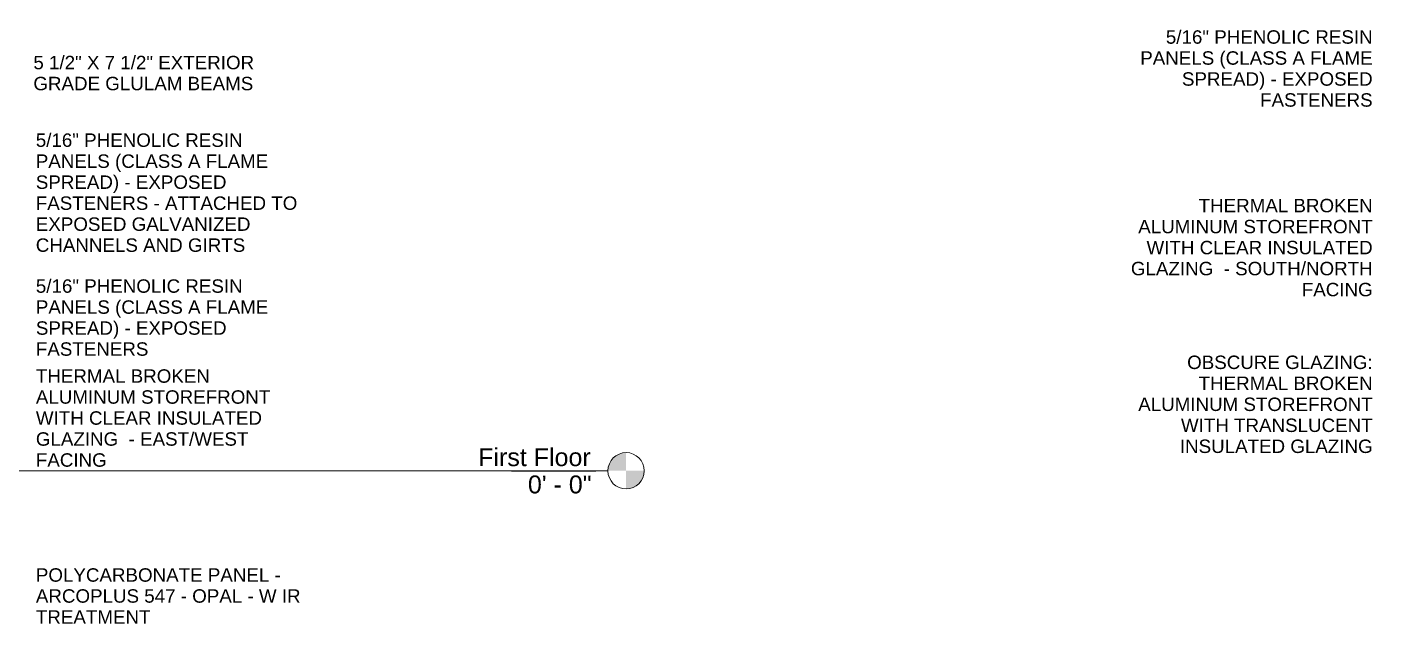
# Model space of a CAD drawing. Header units: inches. Extents: x 20230 to 40520, y -638 to 835.
# Drawn here: x 23052 to 24831, y -206 to 586 of the extents above; entities that cross this region are included whole.
import ezdxf

# ---------------------------------------------------------------- set-up
doc = ezdxf.new("R2010")
doc.units = ezdxf.units.IN
doc.header["$MEASUREMENT"] = 0
doc.linetypes.add('Grid Line 1_2_', pattern=[0.875, 0.5, -0.125, 0.125, -0.125])
doc.layers.add('A-ANNO-KEYN', color=231, linetype='Continuous', lineweight=9)
doc.layers.add('A-FLOR-LEVL', color=51, linetype='Continuous', lineweight=9)
doc.styles.add('Arial', font='arial.ttf', dxfattribs={"height": 23.60479})
doc.styles.add('Arial_2', font='arial.ttf', dxfattribs={"height": 17.703593})

# ---------------------------------------------------------------- blocks, each defined once
blk = doc.blocks.new('Level - Level Head - Circle-15001-Elevation - West')
at = {"layer": 'A-FLOR-LEVL'}
h = blk.add_hatch(color=256, dxfattribs=at)
edge = h.paths.add_edge_path(flags=0)
edge.add_line((23841.9, 0), (23817.9, 0))
edge.add_arc((23841.9, 0), 24, 90, 180, ccw=False)
edge.add_line((23841.9, 24), (23841.9, 0))
h = blk.add_hatch(color=256, dxfattribs=at)
edge = h.paths.add_edge_path(flags=0)
edge.add_line((23841.9, -24), (23841.9, 0))
edge.add_line((23841.9, 0), (23865.9, 0))
edge.add_arc((23841.9, 0), 24, 270, 360, ccw=False)
blk.add_circle((23841.9, 0), 24, dxfattribs=at)

msp = doc.modelspace()

# ---------------------------------------------------------------- block references
at = {"layer": 'A-FLOR-LEVL'}
msp.add_blockref('Level - Level Head - Circle-15001-Elevation - West', (0, 0), dxfattribs=at)

# ---------------------------------------------------------------- texts
at = {"layer": 'A-ANNO-KEYN', "char_height": 17.704, "line_spacing_factor": 0.938532, "style": 'Arial_2', "bg_fill": 3, "box_fill_scale": 1.25, "bg_fill_color": 0, "bg_fill_transparency": 0}
for s, insert, width, attachment_point in [('5/16" PHENOLIC RESIN\\PPANELS (CLASS A FLAME\\PSPREAD) - EXPOSED\\PFASTENERS', (24826.3, 581.2), 359.208, 3), ('5 1/2" X 7 1/2" EXTERIOR\\PGRADE GLULAM BEAMS', (23060.3, 547.5), 346.68, 1), ('5/16" PHENOLIC RESIN\\PPANELS (CLASS A FLAME\\PSPREAD) - EXPOSED\\PFASTENERS - ATTACHED TO\\PEXPOSED GALVANIZED\\PCHANNELS AND GIRTS', (23063.5, 445.1), 409.968, 1), ('THERMAL BROKEN\\PALUMINUM STOREFRONT\\PWITH CLEAR INSULATED\\PGLAZING  - SOUTH/NORTH\\PFACING', (24826.3, 358.8), 378.864, 3), ('5/16" PHENOLIC RESIN\\PPANELS (CLASS A FLAME\\PSPREAD) - EXPOSED\\PFASTENERS', (23063.6, 252.6), 359.208, 1), ('OBSCURE GLAZING:\\PTHERMAL BROKEN\\PALUMINUM STOREFRONT\\PWITH TRANSLUCENT\\PINSULATED GLAZING', (24826.3, 152), 367.2, 3), ('POLYCARBONATE PANEL -\\PARCOPLUS 547 - OPAL - W IR\\PTREATMENT', (23063.6, -128.6), 415.368, 1)]:
    msp.add_mtext(s, dxfattribs=dict(at, insert=insert, width=width, attachment_point=attachment_point))
at = {"layer": 'A-FLOR-LEVL', "insert": (23795.2, 29.8), "char_height": 23.605, "width": 176.256, "attachment_point": 3, "line_spacing_factor": 0.938532, "style": 'Arial', "bg_fill": 3, "box_fill_scale": 1.25, "bg_fill_color": 0, "bg_fill_transparency": 0}
msp.add_mtext('First Floor', dxfattribs=at)

# ---------------------------------------------------------------- next in the draw order: texts
at = {"layer": 'A-FLOR-LEVL', "insert": (23796.4, -6.2), "char_height": 23.6, "width": 99.936, "attachment_point": 3, "line_spacing_factor": 0.938532, "style": 'Arial', "bg_fill": 3, "box_fill_scale": 1.25, "bg_fill_color": 0, "bg_fill_transparency": 0}
msp.add_mtext('0\' - 0"', dxfattribs=at)

# ---------------------------------------------------------------- next in the draw order: linework, layer by layer
at = {"layer": 'A-FLOR-LEVL', "linetype": 'Grid Line 1_2_'}
msp.add_line((20361.6, 0), (23817.9, 0), dxfattribs=at)

# ---------------------------------------------------------------- next in the draw order: texts
at = {"layer": 'A-ANNO-KEYN', "insert": (23063.6, 133.9), "char_height": 17.704, "width": 367.2, "attachment_point": 1, "line_spacing_factor": 0.938532, "style": 'Arial_2', "bg_fill": 3, "box_fill_scale": 1.25, "bg_fill_color": 0, "bg_fill_transparency": 0}
msp.add_mtext('THERMAL BROKEN\\PALUMINUM STOREFRONT\\PWITH CLEAR INSULATED\\PGLAZING  - EAST/WEST\\PFACING', dxfattribs=at)

doc.saveas('drawing.dxf')
